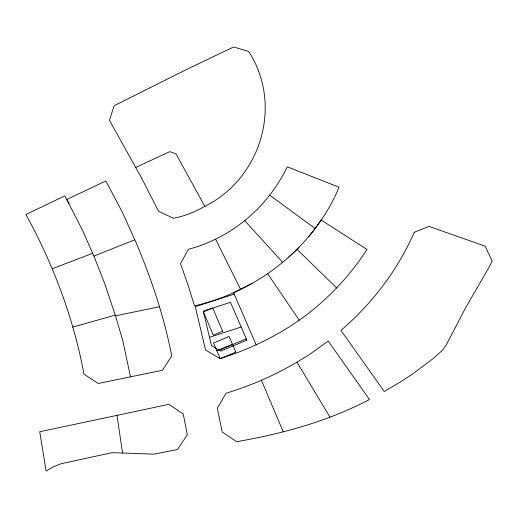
<?xml version="1.0" encoding="UTF-8"?>
<svg xmlns="http://www.w3.org/2000/svg" width="518" height="518" viewBox="0 0 518 518"><rect width="100%" height="100%" fill="white"/><g stroke="black" fill="none" stroke-linecap="round" stroke-linejoin="round"><path stroke-width="0.78" d="M269.671 195.169C249.462 221.322 220.344 240.851 188.371 249.307L180.517 263.63L188.254 285.586L194.477 305.866C257.511 291.498 313.889 247.332 339.076 187.244L287.328 166.841C282.433 176.858 276.502 186.363 269.671 195.169L315.074 228.47L321.102 220.001L366.964 249.462C351.346 273.789 331.552 295.273 308.819 313.105C282.375 333.644 252.02 348.472 220.189 358.65L205.542 349.987L195.286 306.688L234.207 294.14M308.819 236.609L315.074 228.47M288.371 257.595L298.977 247.455M296.95 362.16L309.382 354.545L328.166 341.025L369.464 399.514C328.062 421.27 282.498 433.76 236.596 441.699L222.131 431.928L217.346 408.268L225.984 393.233C250.777 385.774 274.663 375.317 296.95 362.16L329.992 417.126M204.83 206.319C261.214 178.263 283.21 104.785 248.692 51.47L233.65 46.957L186.208 69.665L114.193 105.717L109.402 120.26L141.174 177.279L158.605 211.305L173.446 218.266C184.55 216.213 195.079 211.953 204.83 206.319L175.913 153.762L169.729 151.67L135.684 167.469M252.001 283.501L233.56 292.651L256.248 344.969M216.861 350.815L232.452 344.23M219.276 350.22L246.257 338.824M93.913 256.073L134.822 239.802C150.926 277.156 163.953 315.954 171.769 355.924L162.361 370.305L98.239 383.482L83.961 374.08C73.55 318.188 53.315 264.264 25.9 214.51L64.847 195.875L82.097 229.448L93.913 256.073L104.688 283.534L115.508 315.831L159.538 306.74M52.253 268.777L92.657 253.289M209.512 337.341L241.148 327M72.753 327.078L115.3 315.125L122.831 340.863L130.497 376.851M117.01 415.365L168.887 404.344L183.236 413.94L187.322 434.712L177.519 449.52L153.95 454.144L112.024 452.667L60.703 463.843L52.706 467.139L46.108 471.043L39.737 431.734L117.01 415.365L122.565 453.043M297.015 249.339L336.694 287.995M244.697 220.59L282.614 262.328M267.638 273.692L299.216 320.189M69.101 203.71L66.822 199.488L105.853 180.976L122.248 212.011L134.822 239.802M215.579 239.206L240.63 289.413M261.415 380.199L283.223 431.824M414.27 232.265C397.669 270.092 372.267 303.554 340.935 330.406L384.272 391.524L402.169 380.86L412.827 373.782L433.165 358.579L442.547 350.181L446.276 344.865L465.669 307.673L489.38 266.634L492.1 261.098L485.178 246.186L428.949 226.398L414.27 232.265M246.827 340.132L220.817 351.126L211.486 345.616L203.257 311.124L230.491 302.318L246.827 340.132M235.8 352.039L220.189 358.657L213.546 343.007L229.118 336.447L235.8 352.039M222.636 331.19L213.299 335.107L203.444 311.92L212.743 308.055L222.636 331.19"/></g></svg>
